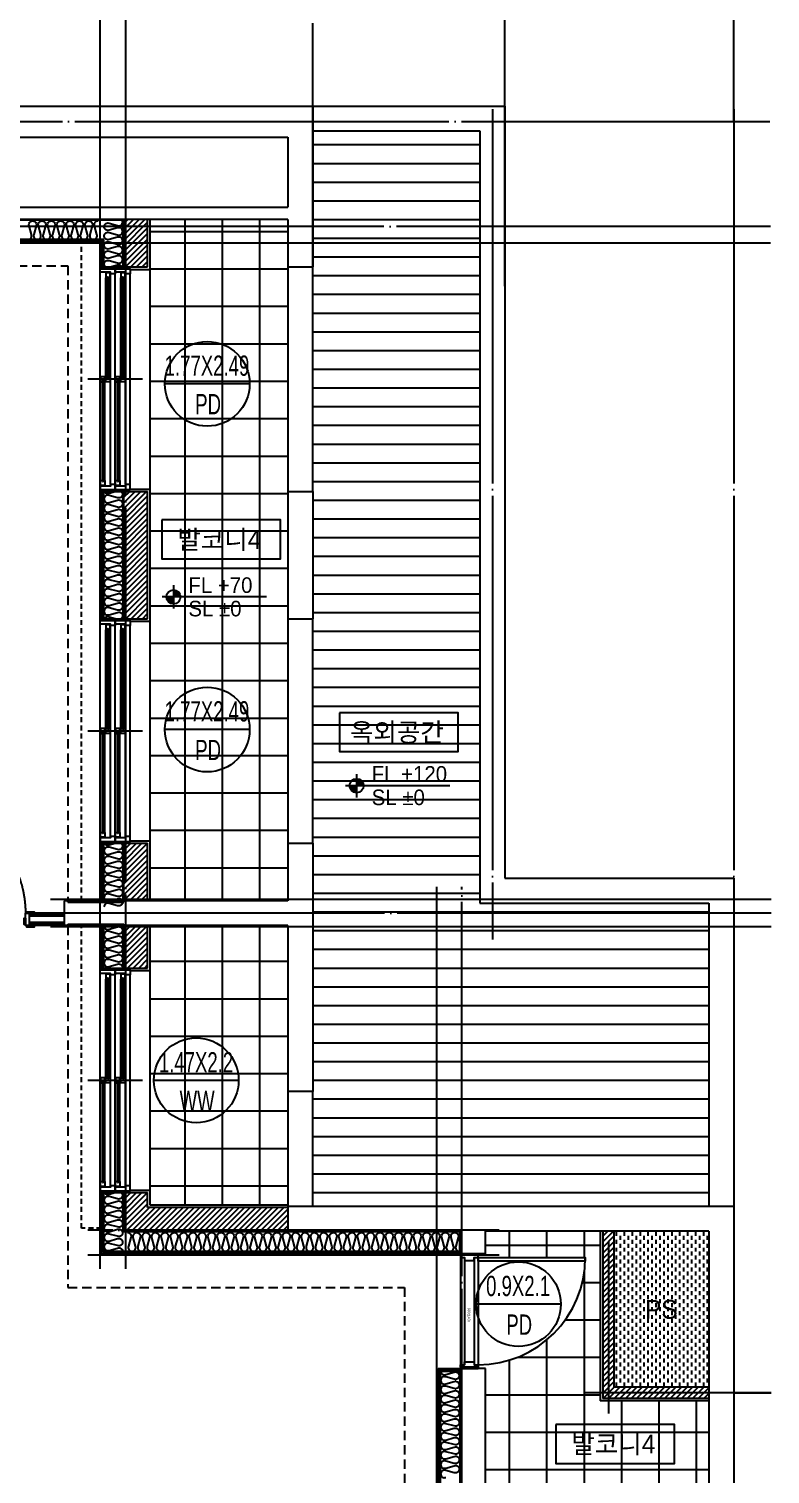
# Model space of a CAD drawing. Header units: millimetres. Extents: x -24416 to 92204, y -190080 to 23760.
# Drawn here: x 26877 to 32821, y -88909 to -77325 of the extents above; entities that cross this region are included whole.
import ezdxf
from ezdxf.enums import TextEntityAlignment as Align

# ---------------------------------------------------------------- set-up
doc = ezdxf.new("R2010")
doc.units = ezdxf.units.MM
doc.header["$LTSCALE"] = 50
for name, pattern in [('AUDIT_D_220706163347-0', [0]), ('CEN', [62, 60, -1, 0, -1]), ('H', [1.3, 0.8, -0.5]), ('HID', [2.3, 1.5, -0.8]), ('평면도(기준)$0$CENTER2', [16.25, 15, -0.5, 0.25, -0.5])]:
    doc.linetypes.add(name, pattern=pattern)
for name, color, linetype in [('A-레벨', 7, 'AUDIT_D_220706163347-0'), ('A-창호부호', 4, 'Continuous'), ('A_HAT', 8, 'Continuous'), ('CEN_CON', 1, 'CEN'), ('CEN_WALL', 12, 'CEN'), ('CONC', 2, 'Continuous'), ('dan1', 7, 'HID'), ('DOOR', 4, 'Continuous'), ('ELE3_CON', 7, 'Continuous'), ('ELE4', 4, 'Continuous'), ('FIN', 6, 'Continuous'), ('HAT', 5, 'Continuous'), ('INS', 8, 'Continuous'), ('ROM', 7, 'AUDIT_D_220706163347-0'), ('SINA-F-FRAME', 4, 'Continuous'), ('WAL', 3, 'Continuous'), ('WAL_DRY', 7, 'Continuous'), ('WIN', 4, 'Continuous'), ('바닥타일', 8, 'Continuous'), ('실명', 3, 'AUDIT_D_220706163347-0'), ('실명박스', 7, 'AUDIT_D_220706163347-0'), ('커튼박스', 6, 'Continuous'), ('평면도(기준)$0$1.EC-F-DOOR', 4, 'Continuous'), ('평면도(기준)$0$1.EC-F-DOOR-F', 4, 'Continuous')]:
    doc.layers.add(name, color=color, linetype=linetype)
for name, color, linetype, plot in [('AA-XXXX-MC', 153, 'AUDIT_D_220706163347-0', False), ('Defpoint', 135, 'Continuous', False), ('MC', 135, 'Continuous', False), ('X - 단위세대$0$0_임시', 134, 'Continuous', False)]:
    doc.layers.add(name, color=color, linetype=linetype, plot=plot)
doc.styles.add('HAUD01', font='Dotum.ttf')
doc.styles.add('HAUD02', font='Dotum.ttf', dxfattribs={"width": 0.8})
pattern_1 = [(45, (-200, 1045), (-22.45064, 22.45064), [])]

# ---------------------------------------------------------------- blocks, each defined once
blk = doc.blocks.new('A$C4D377245')
at = {"layer": 'A-창호부호'}
blk.add_line((675, 345), (15, 345), dxfattribs=at)
blk.add_circle((345, 345), 330, dxfattribs=at)
blk = doc.blocks.new('WIN_이중창_1800')
at = {"layer": 'Defpoint'}
for p, q in [((-15, 240), (-15, 0)), ((1785, 240), (1785, 0))]:
    blk.add_line(p, q, dxfattribs=at)
at = {"layer": 'WIN', "color": 8}
for p, q in [((1742, 240), (28, 240)), ((1697, 237), (905, 237)), ((1730, 158), (40, 158)), ((1730, 120), (40, 120)), ((865, 196), (73, 196)), ((865, 161), (73, 161)), ((1697, 202), (905, 202)), ((1697, 117), (905, 117)), ((1730, 38), (40, 38)), ((1730, 0), (40, 0)), ((865, 76), (73, 76)), ((865, 41), (73, 41)), ((1697, 82), (905, 82))]:
    blk.add_line(p, q, dxfattribs=at)
at = {"layer": 'WIN'}
blk.add_line((885, -100), (885, 340), dxfattribs=at)
for points in [[(40, 158), (28, 158), (28, 240), (0, 240), (0, 120), (40, 120), (40, 158)], [(905, 216.5), (905, 202), (865, 202), (865, 237), (905, 237), (905, 222.5)], [(1697, 216.5), (1697, 202), (1737, 202), (1737, 237), (1697, 237), (1697, 222.5)], [(1730, 158), (1742, 158), (1742, 240), (1770, 240), (1770, 120), (1730, 120), (1730, 158)], [(40, 38), (28, 38), (28, 120), (0, 120), (0, 0), (40, 0), (40, 38)], [(73, 175.5), (73, 161), (33, 161), (33, 196), (73, 196), (73, 181.5)], [(872, 181.5), (872, 175.5), (66, 175.5), (66, 181.5), (872, 181.5)], [(865, 175.5), (865, 161), (905, 161), (905, 196), (865, 196), (865, 181.5)], [(905, 96.5), (905, 82), (865, 82), (865, 117), (905, 117), (905, 102.5)], [(1704, 222.5), (1704, 216.5), (898, 216.5), (898, 222.5), (1704, 222.5)], [(1697, 96.5), (1697, 82), (1737, 82), (1737, 117), (1697, 117), (1697, 102.5)], [(1730, 38), (1742, 38), (1742, 120), (1770, 120), (1770, 0), (1730, 0), (1730, 38)], [(73, 55.5), (73, 41), (33, 41), (33, 76), (73, 76), (73, 61.5)], [(872, 61.5), (872, 55.5), (66, 55.5), (66, 61.5), (872, 61.5)], [(865, 55.5), (865, 41), (905, 41), (905, 76), (865, 76), (865, 61.5)], [(1704, 102.5), (1704, 96.5), (898, 96.5), (898, 102.5), (1704, 102.5)]]:
    blk.add_lwpolyline(points, dxfattribs=at)
blk = doc.blocks.new('PD-900(140)')
at = {"layer": 'DOOR'}
for p, q in [((20, 140), (880, 140)), ((20, 110), (880, 110)), ((20, 30), (880, 30)), ((20, 0), (880, 0))]:
    blk.add_line(p, q, dxfattribs=at)
blk.add_lwpolyline([(20, 140), (20, 1000), (50, 1000), (50, 140), (20, 140)], dxfattribs=at)
for points in [[(45, 110), (20, 110), (20, 140), (0, 140), (0, 0), (20, 0), (20, 30), (45, 30)], [(855, 110), (880, 110), (880, 140), (900, 140), (900, 0), (880, 0), (880, 30), (855, 30)]]:
    blk.add_lwpolyline(points, close=True, dxfattribs=at)
blk.add_arc((20, 140), 860, 0, 90, dxfattribs=at)
at = {"layer": 'X - 단위세대$0$0_임시'}
for p, q in [((-10, 0), (-10, 140)), ((910, 0), (910, 140))]:
    blk.add_line(p, q, dxfattribs=at)
at = {"layer": 'X - 단위세대$0$0_임시', "style": 'HAUD02'}
blk.add_text('900(140)', height=20, dxfattribs=at).set_placement((479, 65), align=Align.MIDDLE)
blk = doc.blocks.new('A$C3C3C21E6')
at = {"layer": '평면도(기준)$0$1.EC-F-DOOR'}
blk.add_lwpolyline([(70, -210), (70, -1050), (106, -1050), (106, -210), (70, -210)], dxfattribs=at)
at = {"layer": '평면도(기준)$0$1.EC-F-DOOR', "color": 8}
for points in [[(60, -970), (10, -970), (10, -790), (30, -790), (30, -950), (60, -950)], [(116, -970), (166, -970), (166, -790), (146, -790), (146, -950), (116, -950)]]:
    blk.add_lwpolyline(points, dxfattribs=at)
for points in [[(70, -930), (70, -990), (60, -990), (60, -930)], [(106, -930), (106, -990), (116, -990), (116, -930)]]:
    blk.add_lwpolyline(points, close=True, dxfattribs=at)
at = {"layer": '평면도(기준)$0$1.EC-F-DOOR', "color": 1, "linetype": '평면도(기준)$0$CENTER2', "ltscale": 6}
blk.add_arc((69, -210), 841, 272.4982, 359.9824, dxfattribs=at)
at = {"layer": '평면도(기준)$0$1.EC-F-DOOR-F'}
for points in [[(60, -110), (40, -110), (0, -110), (0, -98), (60, -98)], [(40, -110), (70, -110), (70, -210), (40, -210)], [(940, -110), (910, -110), (910, -210), (940, -210)], [(920, -110), (940, -110), (980, -110), (980, -98), (920, -98)], [(0, -222), (60, -222), (60, -210), (0, -210)], [(70, -120), (80, -120), (80, -170), (70, -170)], [(910, -120), (900, -120), (900, -170), (910, -170)], [(920, -222), (980, -222), (980, -210), (920, -210)]]:
    blk.add_lwpolyline(points, close=True, dxfattribs=at)
blk = doc.blocks.new('U-121B(기본)1', base_point=(-58207, -129496))
at = {"layer": 'A_HAT'}
h = blk.add_hatch(dxfattribs=at)
h.set_pattern_fill('ANSI31', color=256, scale=10, style=0)
h.set_pattern_definition([(45, (-200, 3283.657), (-22.45064, 22.45064), [])])
h.paths.add_polyline_path([(-63097, -115506), (-62907, -115506), (-62907, -115126), (-63097, -115126)])
h = blk.add_hatch(dxfattribs=at)
h.set_pattern_fill('ANSI31', color=256, scale=10, style=0)
h.set_pattern_definition(pattern_1)
h.paths.add_polyline_path([(-63097, -118326), (-62907, -118326), (-62907, -117306), (-63097, -117306)])
h = blk.add_hatch(dxfattribs=at)
h.set_pattern_fill('ANSI31', color=256, scale=10, style=0)
h.set_pattern_definition(pattern_1)
h.paths.add_polyline_path([(-62907, -120126), (-63097, -120126), (-63097, -120586), (-62907, -120586)])
h = blk.add_hatch(dxfattribs=at)
h.set_pattern_fill('ANSI31', color=256, scale=10, style=0)
h.set_pattern_definition([(45, (-200, 385), (-22.45064, 22.45064), [])])
h.paths.add_polyline_path([(-63097, -121126), (-62907, -121126), (-62907, -120786), (-63097, -120786)])
h = blk.add_hatch(dxfattribs=at)
h.set_pattern_fill('ANSI31', color=256, scale=10, style=0)
h.set_pattern_definition([(45, (-200, -1755), (-22.45064, 22.45064), [])])
h.paths.add_polyline_path([(-62907, -122926), (-63097, -122926), (-63097, -123236), (-61782, -123236), (-61782, -123046), (-62907, -123046)])
h = blk.add_hatch(dxfattribs=at)
h.set_pattern_fill('ANSI31', color=256, scale=10, style=0)
h.set_pattern_definition([(45, (0, 1045), (-22.45064, 22.45064), [])])
h.paths.add_polyline_path([(-59167, -123236), (-59257, -123236), (-59257, -124576), (-58407, -124576), (-58407, -124486), (-59167, -124486)])
at = {"layer": 'HAT', "ltscale": 100}
h = blk.add_hatch(dxfattribs=at)
h.set_pattern_fill('_USER', color=8, scale=150, pattern_type=0)
h.set_pattern_definition([(360, (-490988.91, -75402.56), (3e-15, 150), [])])
h.paths.add_polyline_path([(-58407, -123036), (-58407, -120606), (-60242, -120606), (-60242, -114416), (-61582, -114416), (-61582, -123036)])
at = {"layer": 'INS'}
h = blk.add_hatch(dxfattribs=at)
h.set_pattern_fill('DASH', color=256, scale=10, angle=90, style=0)
h.set_pattern_definition([(90, (-48991.52, -332362.97), (-31.75, 31.75), [31.75, -31.75])])
h.paths.add_polyline_path([(-58407, -123236), (-59167, -123236), (-59167, -124486), (-58407, -124486)])
at = {"layer": '바닥타일'}
h = blk.add_hatch(dxfattribs=at)
h.set_pattern_fill('_USER', color=256, scale=300, angle=90, double=1, pattern_type=0)
h.set_pattern_definition([(90, (-481570.92, -29148.8), (-300, 2e-14), []), (180, (-481570.92, -29148.8), (-1e-13, -300), [])])
h.paths.add_polyline_path([(-61782, -115126), (-62887, -115126), (-62887, -120586), (-61782, -120586)])
h = blk.add_hatch(dxfattribs=at)
h.set_pattern_fill('_USER', color=256, scale=300, angle=90, double=1, pattern_type=0)
h.set_pattern_definition([(90, (-481570.92, -31398.8), (-300, 2e-14), []), (180, (-481570.92, -31398.8), (-1e-13, -300), [])])
h.paths.add_polyline_path([(-61782, -120786), (-62887, -120786), (-62887, -123026), (-61782, -123026)])
h = blk.add_hatch(dxfattribs=at)
h.set_pattern_fill('_USER', color=256, scale=300, double=1, pattern_type=0)
h.set_pattern_definition([(0, (-375468.7, 50026.92), (0, 300), []), (90, (-375468.7, 50026.92), (-300, 2e-14), [])])
edge = h.paths.add_edge_path()
edge.add_arc((-60257, -123446), 860, 274.0006, 360)
edge.add_line((-59397, -123446), (-60197, -123446))
edge.add_line((-60197, -123446), (-60197, -123236))
edge.add_line((-60197, -123236), (-59277, -123236))
edge.add_line((-59277, -123236), (-59277, -124596))
edge.add_line((-59277, -124596), (-58407, -124596))
edge.add_line((-58407, -124596), (-58407, -126096))
edge.add_line((-58407, -126096), (-60197, -126096))
edge.add_line((-60197, -126096), (-60197, -124304))
at = {"layer": 'CEN_CON'}
for p, q in [((-60142, -114241), (-60142, -120896)), ((-58207, -114241), (-58207, -129796)), ((-66591, -114341), (-57916, -114341)), ((-60387, -129796), (-60387, -120476)), ((-57907, -120686), (-63687, -120686))]:
    blk.add_line(p, q, dxfattribs=at)
at = {"layer": 'CEN_WALL'}
for p, q in [((-63082, -123536), (-63082, -114241)), ((-57912, -115181), (-66587, -115181)), ((-60087, -123226), (-63387, -123226)), ((-59212, -123316), (-59212, -124696)), ((-57907, -124531), (-59397, -124531))]:
    blk.add_line(p, q, dxfattribs=at)
at = {"layer": 'CONC', "linetype": 'ByBlock'}
blk.add_line((-66487, -114216), (-61582, -114216), dxfattribs=at)
at = {"layer": 'CONC'}
for p, q in [((-61582, -114216), (-61582, -115506)), ((-66237, -114466), (-61782, -114466)), ((-61782, -114466), (-61782, -115026)), ((-66237, -115026), (-61782, -115026)), ((-61782, -115126), (-66237, -115126)), ((-61782, -115126), (-61782, -115506)), ((-61782, -115506), (-61582, -115506)), ((-61782, -117306), (-61782, -118326)), ((-61782, -117306), (-61582, -117306)), ((-61582, -117306), (-61582, -118326)), ((-61782, -118326), (-61582, -118326)), ((-61782, -120126), (-61782, -120586)), ((-61782, -120126), (-61582, -120126)), ((-61582, -120126), (-61582, -122116)), ((-63577, -120586), (-63577, -120786)), ((-63547, -120586), (-63577, -120586)), ((-63547, -120599), (-63547, -120586)), ((-61782, -120586), (-63097, -120586)), ((-63097, -120586), (-63097, -120599)), ((-63547, -120599), (-63097, -120599)), ((-63547, -120786), (-63577, -120786)), ((-63547, -120773), (-63097, -120773)), ((-63547, -120773), (-63547, -120786)), ((-63097, -120786), (-63097, -120773)), ((-61782, -120786), (-63097, -120786)), ((-61782, -120786), (-61782, -122116)), ((-61582, -122116), (-61782, -122116)), ((-61782, -123036), (-61782, -123236)), ((-61582, -123036), (-61782, -123036)), ((-58207, -123036), (-61582, -123036)), ((-58207, -123036), (-58207, -126346)), ((-60397, -123236), (-61782, -123236)), ((-60397, -123416), (-60397, -123236)), ((-58407, -123236), (-60197, -123236)), ((-60197, -123416), (-60197, -123236)), ((-58407, -123236), (-58407, -126346)), ((-60197, -123416), (-60397, -123416)), ((-60397, -124336), (-60397, -128846)), ((-60197, -124336), (-60397, -124336)), ((-60197, -126096), (-60197, -124336))]:
    blk.add_line(p, q, dxfattribs=at)
at = {"layer": 'dan1'}
for p, q in [((-63547, -120786), (-63547, -123686)), ((-63547, -123686), (-60847, -123686)), ((-60847, -123686), (-60847, -127081))]:
    blk.add_line(p, q, dxfattribs=at)
blk.add_lwpolyline([(-65787, -121431), (-65787, -115496), (-63547, -115496), (-63547, -120586)], dxfattribs=at)
at = {"layer": 'ELE3_CON'}
for p, q in [((-61582, -114216), (-60042, -114216)), ((-60042, -114216), (-60042, -120406)), ((-61582, -114416), (-60242, -114416)), ((-60242, -114416), (-60242, -120606)), ((-61782, -115506), (-61782, -117306)), ((-61582, -117306), (-61582, -115506)), ((-61782, -118326), (-61782, -120126)), ((-61582, -120126), (-61582, -118326)), ((-60042, -120406), (-58207, -120406)), ((-58207, -120406), (-58207, -123036)), ((-60242, -120606), (-58407, -120606)), ((-58407, -120606), (-58407, -123036)), ((-61782, -122116), (-61782, -123036)), ((-61582, -123036), (-61582, -122116))]:
    blk.add_line(p, q, dxfattribs=at)
at = {"layer": 'ELE4'}
for p, q in [((-62887, -117286), (-62887, -115526)), ((-62887, -120106), (-62887, -118346)), ((-62887, -122906), (-62887, -121146))]:
    blk.add_line(p, q, dxfattribs=at)
at = {"layer": 'FIN'}
for p, q in [((-62887, -115526), (-62887, -115126)), ((-63047, -115526), (-62887, -115526)), ((-63047, -117286), (-62887, -117286)), ((-62887, -118346), (-62887, -117286)), ((-63047, -118346), (-62887, -118346)), ((-63047, -120106), (-62887, -120106)), ((-62887, -120586), (-62887, -120106)), ((-62887, -121146), (-62887, -120786)), ((-63047, -121146), (-62887, -121146)), ((-63047, -122906), (-62887, -122906)), ((-62887, -123026), (-62887, -122906)), ((-61782, -123026), (-62887, -123026)), ((-59277, -123236), (-59277, -124596)), ((-58407, -124596), (-59277, -124596))]:
    blk.add_line(p, q, dxfattribs=at)
at = {"layer": 'INS'}
for p, q in [((-63102, -115131), (-66227, -115131)), ((-63102, -115521), (-63102, -115131)), ((-63257, -115286), (-66117, -115286)), ((-63257, -115521), (-63257, -115286)), ((-63257, -118341), (-63257, -117291)), ((-63102, -118341), (-63102, -117291)), ((-63257, -120586), (-63257, -120111)), ((-63102, -120586), (-63102, -120111)), ((-63097, -120586), (-63547, -120586)), ((-63097, -120786), (-63547, -120786)), ((-63257, -121141), (-63257, -120786)), ((-63102, -121141), (-63102, -120796)), ((-63257, -123396), (-63257, -122911)), ((-63102, -123241), (-63102, -122911)), ((-60402, -123241), (-63102, -123241)), ((-60402, -123396), (-60402, -123241)), ((-63257, -123396), (-60402, -123396)), ((-60557, -127371), (-60557, -124356)), ((-60557, -124356), (-60402, -124356)), ((-60402, -124356), (-60402, -127526))]:
    blk.add_line(p, q, dxfattribs=at)
for points in [[(-63867, -115286, 0.524856), (-63839, -115245), (-63857, -115177, -1.449198), (-63801, -115177), (-63820, -115245, 0.524856), (-63792, -115286, 0.524856), (-63764, -115245), (-63782, -115177, -1.449198), (-63726, -115177), (-63745, -115245, 0.524856), (-63717, -115286, 0.524856), (-63689, -115245), (-63707, -115177, -1.449198), (-63651, -115177), (-63670, -115245, 0.524856), (-63642, -115286, 0.524856), (-63614, -115245), (-63632, -115177, -1.449198), (-63576, -115177), (-63595, -115245, 0.524856), (-63567, -115286, 0.524856), (-63539, -115245), (-63557, -115177, -1.449198), (-63501, -115177), (-63520, -115245, 0.524856), (-63492, -115286, 0.524856), (-63464, -115245), (-63482, -115177, -1.449198), (-63426, -115177), (-63445, -115245, 0.524856), (-63417, -115286, 0.524856), (-63389, -115245), (-63407, -115177, -1.449198), (-63351, -115177), (-63370, -115245, 0.524856), (-63342, -115286, 0.524856), (-63314, -115245), (-63332, -115177, -0.524933), (-63304, -115136, -0.524933)], [(-63107, -115521, 0.524856), (-63148, -115493), (-63216, -115511, -1.449198), (-63216, -115455), (-63148, -115474, 0.524856), (-63107, -115446, 0.524856), (-63148, -115418), (-63216, -115436, -1.449198), (-63216, -115380), (-63148, -115399, 0.524856), (-63107, -115371, 0.524856), (-63148, -115343), (-63216, -115361, -1.449198), (-63216, -115305), (-63148, -115324, 0.524856), (-63107, -115296, 0.524856), (-63148, -115268), (-63216, -115286, -1.449198), (-63216, -115230), (-63148, -115249, 0.524856), (-63107, -115221, 0.524856), (-63148, -115193), (-63216, -115211, -1.449198), (-63216, -115155), (-63148, -115174, 0.524856), (-63107, -115146, 0.08515), (-63109, -115136, 0.08515)], [(-63257, -117291, 0.524856), (-63216, -117319), (-63148, -117300, -1.449198), (-63148, -117356), (-63216, -117338, 0.524856), (-63257, -117366, 0.524856), (-63216, -117394), (-63148, -117375, -1.449198), (-63148, -117431), (-63216, -117413, 0.524856), (-63257, -117441, 0.524856), (-63216, -117469), (-63148, -117450, -1.449198), (-63148, -117506), (-63216, -117488, 0.524856), (-63257, -117516, 0.524856), (-63216, -117544), (-63148, -117525, -1.449198), (-63148, -117581), (-63216, -117563, 0.524856), (-63257, -117591, 0.524856), (-63216, -117619), (-63148, -117600, -1.449198), (-63148, -117656), (-63216, -117638, 0.524856), (-63257, -117666, 0.524856), (-63216, -117694), (-63148, -117675, -1.449198), (-63148, -117731), (-63216, -117713, 0.524856), (-63257, -117741, 0.524856), (-63216, -117769), (-63148, -117750, -1.449198), (-63148, -117806), (-63216, -117788, 0.524856), (-63257, -117816, 0.524856), (-63216, -117844), (-63148, -117825, -1.449198), (-63148, -117881), (-63216, -117863, 0.524856), (-63257, -117891, 0.524856), (-63216, -117919), (-63148, -117900, -1.449198), (-63148, -117956), (-63216, -117938, 0.524856), (-63257, -117966, 0.524856), (-63216, -117994), (-63148, -117975, -1.449198), (-63148, -118031), (-63216, -118013, 0.524856), (-63257, -118041, 0.524856), (-63216, -118069), (-63148, -118050, -1.449198), (-63148, -118106), (-63216, -118088, 0.524856), (-63257, -118116, 0.524856), (-63216, -118144), (-63148, -118125, -1.449198), (-63148, -118181), (-63216, -118163, 0.524856), (-63257, -118191, 0.524856), (-63216, -118219), (-63148, -118200, -1.449198), (-63148, -118256), (-63216, -118238, 0.524856), (-63257, -118266, 0.524856), (-63216, -118294), (-63148, -118275, -1.449198), (-63148, -118331), (-63216, -118313, 0.524856), (-63257, -118341)], [(-63257, -120111, 0.524856), (-63216, -120139), (-63148, -120120, -1.449198), (-63148, -120176), (-63216, -120158, 0.524856), (-63257, -120186, 0.524856), (-63216, -120214), (-63148, -120195, -1.449198), (-63148, -120251), (-63216, -120233, 0.524856), (-63257, -120261, 0.524856), (-63216, -120289), (-63148, -120270, -1.449198), (-63148, -120326), (-63216, -120308, 0.524856), (-63257, -120336, 0.524856), (-63216, -120364), (-63148, -120345, -1.449198), (-63148, -120401), (-63216, -120383, 0.524856), (-63257, -120411, 0.524856), (-63216, -120439), (-63148, -120420, -1.449198), (-63148, -120476), (-63216, -120458, 0.524856), (-63257, -120486, 0.524856), (-63216, -120514), (-63148, -120495, -1.449198), (-63148, -120551), (-63216, -120533, 0.524856), (-63257, -120561, 0.524856), (-63216, -120589), (-63148, -120570, -1.449198), (-63148, -120626), (-63216, -120608, 0.524856), (-63257, -120636)], [(-63257, -120786, 0.524856), (-63216, -120814), (-63148, -120795, -1.449198), (-63148, -120851), (-63216, -120833, 0.524856), (-63257, -120861, 0.524856), (-63216, -120889), (-63148, -120870, -1.449198), (-63148, -120926), (-63216, -120908, 0.524856), (-63257, -120936, 0.524856), (-63216, -120964), (-63148, -120945, -1.449198), (-63148, -121001), (-63216, -120983, 0.524856), (-63257, -121011, 0.524856), (-63216, -121039), (-63148, -121020, -1.449198), (-63148, -121076), (-63216, -121058, 0.524856), (-63257, -121086, 0.524856), (-63216, -121114), (-63148, -121095, -0.743121), (-63113, -121141, -0.743121)], [(-63257, -122911, 0.524856), (-63216, -122939), (-63148, -122920, -1.449198), (-63148, -122976), (-63216, -122958, 0.524856), (-63257, -122986, 0.524856), (-63216, -123014), (-63148, -122995, -1.449198), (-63148, -123051), (-63216, -123033, 0.524856), (-63257, -123061, 0.524856), (-63216, -123089), (-63148, -123070, -1.449198), (-63148, -123126), (-63216, -123108, 0.524856), (-63257, -123136, 0.524856), (-63216, -123164), (-63148, -123145, -1.449198), (-63148, -123201), (-63216, -123183, 0.524856), (-63257, -123211, 0.524856), (-63216, -123239), (-63148, -123220, -1.449198), (-63148, -123276), (-63216, -123258, 0.524856), (-63257, -123286, 0.524856), (-63216, -123314), (-63148, -123295, -1.449198), (-63148, -123351), (-63216, -123333, 0.524856), (-63257, -123361, 0.524856), (-63216, -123389), (-63148, -123370, -0.498614), (-63107, -123396, -0.498614)], [(-63069, -123246, -0.524933), (-63041, -123287), (-63060, -123355, 0.524856), (-63032, -123396, 0.524856), (-63004, -123355), (-63022, -123287, -1.449198), (-62966, -123287), (-62985, -123355, 0.524856), (-62957, -123396, 0.524856), (-62929, -123355), (-62947, -123287, -1.449198), (-62891, -123287), (-62910, -123355, 0.524856), (-62882, -123396, 0.524856), (-62854, -123355), (-62872, -123287, -1.449198), (-62816, -123287), (-62835, -123355, 0.524856), (-62807, -123396, 0.524856), (-62779, -123355), (-62797, -123287, -1.449198), (-62741, -123287), (-62760, -123355, 0.524856), (-62732, -123396, 0.524856), (-62704, -123355), (-62722, -123287, -1.449198), (-62666, -123287), (-62685, -123355, 0.524856), (-62657, -123396, 0.524856), (-62629, -123355), (-62647, -123287, -1.449198), (-62591, -123287), (-62610, -123355, 0.524856), (-62582, -123396, 0.524856), (-62554, -123355), (-62572, -123287, -1.449198), (-62516, -123287), (-62535, -123355, 0.524856), (-62507, -123396, 0.524856), (-62479, -123355), (-62497, -123287, -1.449198), (-62441, -123287), (-62460, -123355, 0.524856), (-62432, -123396, 0.524856), (-62404, -123355), (-62422, -123287, -1.449198), (-62366, -123287), (-62385, -123355, 0.524856), (-62357, -123396, 0.524856), (-62329, -123355), (-62347, -123287, -1.449198), (-62291, -123287), (-62310, -123355, 0.524856), (-62282, -123396, 0.524856), (-62254, -123355), (-62272, -123287, -1.449198), (-62216, -123287), (-62235, -123355, 0.524856), (-62207, -123396, 0.524856), (-62179, -123355), (-62197, -123287, -1.449198), (-62141, -123287), (-62160, -123355, 0.524856), (-62132, -123396, 0.524856), (-62104, -123355), (-62122, -123287, -1.449198), (-62066, -123287), (-62085, -123355, 0.524856), (-62057, -123396, 0.524856), (-62029, -123355), (-62047, -123287, -1.449198), (-61991, -123287), (-62010, -123355, 0.524856), (-61982, -123396, 0.524856), (-61954, -123355), (-61972, -123287, -1.449198), (-61916, -123287), (-61935, -123355, 0.524856), (-61907, -123396, 0.524856), (-61879, -123355), (-61897, -123287, -1.449198), (-61841, -123287), (-61860, -123355, 0.524856), (-61832, -123396, 0.524856), (-61804, -123355), (-61822, -123287, -1.449198), (-61766, -123287), (-61785, -123355, 0.524856), (-61757, -123396, 0.524856), (-61729, -123355), (-61747, -123287, -1.449198), (-61691, -123287), (-61710, -123355, 0.524856), (-61682, -123396, 0.524856), (-61654, -123355), (-61672, -123287, -1.449198), (-61616, -123287), (-61635, -123355, 0.524856), (-61607, -123396, 0.524856), (-61579, -123355), (-61597, -123287, -1.449198), (-61541, -123287), (-61560, -123355, 0.524856), (-61532, -123396, 0.524856), (-61504, -123355), (-61522, -123287, -1.449198), (-61466, -123287), (-61485, -123355, 0.524856), (-61457, -123396, 0.524856), (-61429, -123355), (-61447, -123287, -1.449198), (-61391, -123287), (-61410, -123355, 0.524856), (-61382, -123396, 0.524856), (-61354, -123355), (-61372, -123287, -1.449198), (-61316, -123287), (-61335, -123355, 0.524856), (-61307, -123396, 0.524856), (-61279, -123355), (-61297, -123287, -1.449198), (-61241, -123287), (-61260, -123355, 0.524856), (-61232, -123396, 0.524856), (-61204, -123355), (-61222, -123287, -1.449198), (-61166, -123287), (-61185, -123355, 0.524856), (-61157, -123396, 0.524856), (-61129, -123355), (-61147, -123287, -1.449198), (-61091, -123287), (-61110, -123355, 0.524856), (-61082, -123396, 0.524856), (-61054, -123355), (-61072, -123287, -1.449198), (-61016, -123287), (-61035, -123355, 0.524856), (-61007, -123396, 0.524856), (-60979, -123355), (-60997, -123287, -1.449198), (-60941, -123287), (-60960, -123355, 0.524856), (-60932, -123396, 0.524856), (-60904, -123355), (-60922, -123287, -1.449198), (-60866, -123287), (-60885, -123355, 0.524856), (-60857, -123396, 0.524856), (-60829, -123355), (-60847, -123287, -1.449198), (-60791, -123287), (-60810, -123355, 0.524856), (-60782, -123396, 0.524856), (-60754, -123355), (-60772, -123287, -1.449198), (-60716, -123287), (-60735, -123355, 0.524856), (-60707, -123396, 0.524856), (-60679, -123355), (-60697, -123287, -1.449198), (-60641, -123287), (-60660, -123355, 0.524856), (-60632, -123396, 0.524856), (-60604, -123355), (-60622, -123287, -1.449198), (-60566, -123287), (-60585, -123355, 0.524856), (-60557, -123396, 0.524856), (-60529, -123355), (-60547, -123287, -1.449198), (-60491, -123287), (-60510, -123355, 0.524856), (-60482, -123396, 0.524856), (-60454, -123355), (-60472, -123287, -1.449198), (-60416, -123287), (-60435, -123355, 0.524856), (-60407, -123396, 0.08515), (-60397, -123394, 0.08515)], [(-60557, -124356, 0.524856), (-60516, -124384), (-60448, -124365, -1.449198), (-60448, -124421), (-60516, -124403, 0.524856), (-60557, -124431, 0.524856), (-60516, -124459), (-60448, -124440, -1.449198), (-60448, -124496), (-60516, -124478, 0.524856), (-60557, -124506, 0.524856), (-60516, -124534), (-60448, -124515, -1.449198), (-60448, -124571), (-60516, -124553, 0.524856), (-60557, -124581, 0.524856), (-60516, -124609), (-60448, -124590, -1.449198), (-60448, -124646), (-60516, -124628, 0.524856), (-60557, -124656, 0.524856), (-60516, -124684), (-60448, -124665, -1.449198), (-60448, -124721), (-60516, -124703, 0.524856), (-60557, -124731, 0.524856), (-60516, -124759), (-60448, -124740, -1.449198), (-60448, -124796), (-60516, -124778, 0.524856), (-60557, -124806, 0.524856), (-60516, -124834), (-60448, -124815, -1.449198), (-60448, -124871), (-60516, -124853, 0.524856), (-60557, -124881, 0.524856), (-60516, -124909), (-60448, -124890, -1.449198), (-60448, -124946), (-60516, -124928, 0.524856), (-60557, -124956, 0.524856), (-60516, -124984), (-60448, -124965, -1.449198), (-60448, -125021), (-60516, -125003, 0.524856), (-60557, -125031, 0.524856), (-60516, -125059), (-60448, -125040, -1.449198), (-60448, -125096), (-60516, -125078, 0.524856), (-60557, -125106, 0.524856), (-60516, -125134), (-60448, -125115, -1.449198), (-60448, -125171), (-60516, -125153, 0.524856), (-60557, -125181, 0.524856), (-60516, -125209)]]:
    blk.add_lwpolyline(points, format="xyb", dxfattribs=at)
at = {"layer": 'MC'}
for p, q in [((-63287, -123536), (-63287, -114241)), ((-57912, -115316), (-66587, -115316)), ((-60587, -129796), (-60587, -120476)), ((-57907, -120576), (-63687, -120576)), ((-57907, -120796), (-63687, -120796)), ((-60087, -123426), (-63387, -123426))]:
    blk.add_line(p, q, dxfattribs=at)
at = {"layer": 'WAL'}
for p, q in [((-63097, -115506), (-63097, -115126)), ((-62907, -115506), (-62907, -115126)), ((-63097, -115506), (-62907, -115506)), ((-63097, -118326), (-63097, -117306)), ((-63097, -117306), (-62907, -117306)), ((-62907, -118326), (-62907, -117306)), ((-63097, -118326), (-62907, -118326)), ((-63097, -120586), (-63097, -120126)), ((-63097, -120126), (-62907, -120126)), ((-62907, -120586), (-62907, -120126)), ((-63097, -121126), (-63097, -120786)), ((-62907, -121126), (-62907, -120786)), ((-63097, -121126), (-62907, -121126)), ((-63097, -123236), (-63097, -122926)), ((-63097, -122926), (-62907, -122926)), ((-62907, -123046), (-62907, -122926)), ((-61782, -123046), (-62907, -123046)), ((-61782, -123236), (-63097, -123236)), ((-59257, -123236), (-59257, -124576)), ((-59167, -123236), (-59167, -124486)), ((-58407, -124486), (-59167, -124486)), ((-58407, -124576), (-59257, -124576))]:
    blk.add_line(p, q, dxfattribs=at)
at = {"layer": 'WAL_DRY'}
for p, q in [((-63267, -115296), (-66107, -115296)), ((-63277, -115306), (-66097, -115306)), ((-63277, -115521), (-63277, -115306)), ((-63267, -115521), (-63267, -115296)), ((-63277, -118341), (-63277, -117291)), ((-63267, -118341), (-63267, -117291)), ((-63277, -120586), (-63277, -120111)), ((-63267, -120586), (-63267, -120111)), ((-63577, -120686), (-63857, -120686)), ((-63577, -120698), (-63857, -120698)), ((-63577, -120711), (-63857, -120711)), ((-63577, -120761), (-63857, -120761)), ((-63577, -120773), (-63857, -120773)), ((-63577, -120786), (-63857, -120786)), ((-63277, -121141), (-63277, -120786)), ((-63267, -121141), (-63267, -120786)), ((-63277, -123416), (-63277, -122911)), ((-63267, -123406), (-63267, -122911)), ((-63277, -123416), (-60397, -123416)), ((-63267, -123406), (-60397, -123406)), ((-60577, -127351), (-60577, -124336)), ((-60577, -124336), (-60397, -124336)), ((-60567, -127361), (-60567, -124346)), ((-60567, -124346), (-60397, -124346))]:
    blk.add_line(p, q, dxfattribs=at)
at = {"layer": '커튼박스', "linetype": 'H'}
for p, q in [((-63437, -120586), (-63437, -115306)), ((-63437, -123211), (-63437, -120786)), ((-63277, -123211), (-63437, -123211))]:
    blk.add_line(p, q, dxfattribs=at)
at = {"layer": 'DOOR', "rotation": 270}
blk.add_blockref('PD-900(140)', (-60397, -123426), dxfattribs=at)
at = {"layer": 'SINA-F-FRAME', "xscale": -1, "rotation": 180}
blk.add_blockref('A$C3C3C21E6', (-64797, -120896), dxfattribs=at)
at = {"layer": 'WIN', "rotation": 90}
for p, xscale in [((-63047, -115521), -1.000000000000002), ((-63047, -118341), -1.000000000000002), ((-63047, -121141), -1)]:
    blk.add_blockref('WIN_이중창_1800', p, dxfattribs=dict(at, xscale=xscale))
blk = doc.blocks.new('A$Cb33ca4a3')
at = {"layer": 'A-레벨'}
h = blk.add_hatch(color=256, dxfattribs=at)
h.paths.add_polyline_path([(28036, -105694), (28036, -105638), (27980, -105638, 0.414214)])
h.paths.add_polyline_path([(28036, -105582), (28036, -105638), (28093, -105638, 0.414214)])
h = blk.add_hatch(color=256, dxfattribs=at)
h.paths.add_polyline_path([(29505, -107208), (29505, -107151), (29449, -107151, 0.414214)])
h.paths.add_polyline_path([(29505, -107095), (29505, -107151), (29562, -107151, 0.414214)])
for p, q in [((28783, -105638), (27946, -105638)), ((28036, -105544), (28036, -105732)), ((30253, -107151), (29415, -107151)), ((29505, -107058), (29505, -107245))]:
    blk.add_line(p, q, dxfattribs=at)
for centre in [(28036, -105638), (29505, -107151)]:
    blk.add_circle(centre, 56.2, dxfattribs=at)
at = {"layer": 'A-레벨', "color": 4, "style": 'HAUD01'}
for s, p in [('FL +70', (28156, -105606)), ('SL %%P0', (28156, -105794)), ('FL +120', (29626, -107119)), ('SL %%P0', (29626, -107307))]:
    blk.add_text(s, height=125, dxfattribs=at).set_placement(p)

msp = doc.modelspace()

# ---------------------------------------------------------------- linework, layer by layer
at = {"layer": 'AA-XXXX-MC'}
msp.add_line((27449, -78068), (27449, -77003), dxfattribs=at)
at = {"layer": 'CEN_CON'}
for p, q in [((27654, -78068), (27654, -77003)), ((29154, -80278), (29154, -77003)), ((30694, -79388), (30694, -77003)), ((32529, -78068), (32529, -77003)), ((32529, -88258), (32829, -88258))]:
    msp.add_line(p, q, dxfattribs=at)
at = {"layer": '실명박스'}
for points in [[(27942, -81261), (27942, -81573), (28895, -81573), (28895, -81261)], [(29367, -82806), (29367, -83118), (30319, -83118), (30319, -82806)], [(31102, -88511), (31102, -88823), (32055, -88823), (32055, -88511)]]:
    msp.add_lwpolyline(points, close=True, dxfattribs=at)

# ---------------------------------------------------------------- block references
msp.add_blockref('U-121B(기본)1', (32529, -93223))
at = {"layer": 'A-창호부호'}
msp.add_blockref('A$Cb33ca4a3', (0, 23760), dxfattribs=at)
at = {"layer": 'A-창호부호', "xscale": 1.028985507291509, "yscale": 1.028985507291509, "zscale": 1.028985507291509}
for p in [(27952, -80525), (27952, -83296), (27864, -86108), (30448, -87902)]:
    msp.add_blockref('A$C4D377245', p, dxfattribs=at)

# ---------------------------------------------------------------- texts
at = {"layer": 'A-창호부호', "color": 6, "style": 'HAUD01', "width": 0.7}
for s, p in [('1.77X2.49', (28305, -80024)), ('PD', (28314, -80333)), ('1.77X2.49', (28305, -82795)), ('PD', (28314, -83105)), ('1.47X2.2', (28217, -85607)), ('WW', (28226, -85917)), ('0.9X2.1', (30800, -87401)), ('PD', (30809, -87711))]:
    msp.add_text(s, height=162.5, dxfattribs=at).set_placement(p, align=Align.MIDDLE)
at = {"layer": 'ROM', "color": 3, "style": 'HAUD01'}
msp.add_text('PS', height=150, dxfattribs=at).set_placement((31949, -87588), align=Align.MIDDLE)
at = {"layer": '실명', "style": 'HAUD01'}
for s, p in [('발코니4', (28404, -81416)), ('옥외공간', (29828, -82961)), ('발코니4', (31564, -88666))]:
    msp.add_text(s, height=150, dxfattribs=at).set_placement(p, align=Align.MIDDLE)

doc.saveas('drawing.dxf')
